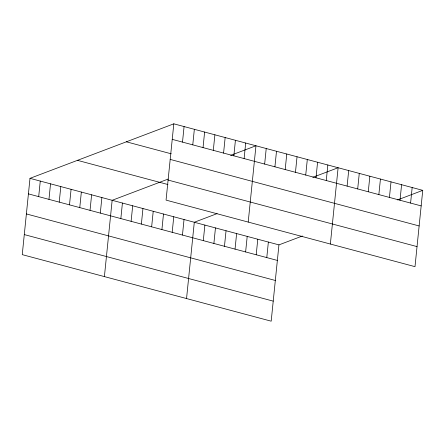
<?xml version="1.0" encoding="UTF-8"?>
<svg xmlns="http://www.w3.org/2000/svg" width="445" height="445" viewBox="0 0 445 445"><rect width="100%" height="100%" fill="white"/><g stroke="black" fill="none" stroke-linecap="round" stroke-linejoin="round"><path stroke-width="0.67" d="M173.811 123.821L166.057 200.117L415.001 266.661L422.75 190.36L173.811 123.821L29.999 178.339L22.25 254.64L271.189 321.179L278.943 244.884L302.361 236.006M38.693 196.629L40.267 181.087M48.961 199.371L50.535 183.83M59.23 202.119L60.804 186.577M69.498 204.861L71.078 189.32M79.766 207.609L81.346 192.068M90.035 210.352L91.614 194.81M100.303 213.099L101.883 197.558M104.403 276.595L112.151 200.3L168.166 179.062M120.84 218.59L122.42 203.048M131.108 221.332L132.688 205.79M141.376 224.074L142.956 208.538M151.645 226.822L153.225 211.28M161.913 229.564L163.493 214.023M172.187 232.312L173.761 216.771M182.5 142.105L184.08 126.564M182.456 235.055L184.03 219.513M192.768 144.853L194.348 129.311M186.55 298.556L194.298 222.261L217.104 213.617M203.037 147.595L204.617 132.054M203.304 240.628L204.878 225.087M213.305 150.343L214.885 134.802M213.884 243.46L215.458 227.918M223.574 153.086L225.153 137.544M224.464 246.285L226.043 230.744M233.842 155.828L235.422 140.286M244.11 158.576L245.69 143.034M235.043 249.111L236.623 233.569M248.21 222.077L255.958 145.776L230.688 155.361M245.623 251.942L247.203 236.401M264.653 164.066L266.227 148.524M256.203 254.768L257.783 239.226M274.921 166.808L276.495 151.267M266.783 257.599L268.363 242.058M285.189 169.556L286.764 154.014M295.458 172.298L297.038 156.757M305.726 175.046L307.306 159.505M315.995 177.789L317.574 162.247M326.263 180.537L327.843 164.995M330.362 244.032L338.111 167.737L312.841 177.316M347.111 186.105L348.691 170.563M357.691 188.936L359.271 173.394M368.271 191.762L369.851 176.22M378.851 194.593L380.43 179.051M389.431 197.419L391.01 181.877M400.011 200.244L401.59 184.708M410.59 203.076L412.17 187.534M397.48 199.944L422.75 190.36M172.232 139.363L421.17 205.902M126.352 141.81L171.281 153.82M170.196 159.41L419.134 225.954M168.099 180.069L417.037 246.608M77.458 160.35L167.949 184.536M29.999 178.339L278.943 244.884M28.419 193.881L277.363 260.425M26.383 213.934L275.327 280.472M24.286 234.587L273.224 301.132"/></g></svg>
